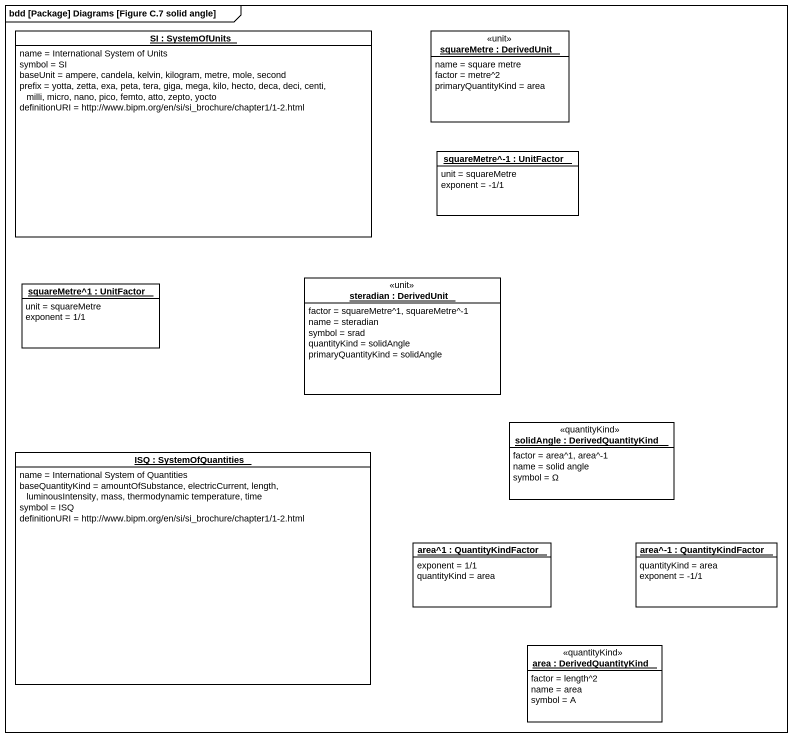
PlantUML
@startuml
mainframe bdd [Package] Diagrams [Figure C.7 solid angle]
hide circle
hide empty members
object "SI : SystemOfUnits" as SI #FFFFFF {
  name = International System of Units
  symbol = SI
  baseUnit = ampere, candela, kelvin, kilogram, metre, mole, second
  prefix = yotta, zetta, exa, peta, tera, giga, mega, kilo, hecto, deca, deci, centi, milli, micro, nano, pico, femto, atto, zepto, yocto
  definitionURI = http://www.bipm.org/en/si/si_brochure/chapter1/1-2.html
}
object "squareMetre : DerivedUnit" as squareMetre <<unit>> #FFFFFF {
  name = square metre
  factor = metre^2
  primaryQuantityKind = area
}
object "squareMetre^-1 : UnitFactor" as squareMetre_1 #FFFFFF {
  unit = squareMetre
  exponent = -1/1
}
object "squareMetre^1 : UnitFactor" as squareMetre_1_2 #FFFFFF {
  unit = squareMetre
  exponent = 1/1
}
object "steradian : DerivedUnit" as steradian <<unit>> #FFFFFF {
  factor = squareMetre^1, squareMetre^-1
  name = steradian
  symbol = srad
  quantityKind = solidAngle
  primaryQuantityKind = solidAngle
}
object "solidAngle : DerivedQuantityKind" as solidAngle <<quantityKind>> #FFFFFF {
  factor = area^1, area^-1
  name = solid angle
  symbol = Ω
}
object "ISQ : SystemOfQuantities" as ISQ #FFFFFF {
  name = International System of Quantities
  baseQuantityKind = amountOfSubstance, electricCurrent, length, luminousIntensity, mass, thermodynamic temperature, time
  symbol = ISQ
  definitionURI = http://www.bipm.org/en/si/si_brochure/chapter1/1-2.html
}
object "area^1 : QuantityKindFactor" as area_1 #FFFFFF {
  exponent = 1/1
  quantityKind = area
}
object "area^-1 : QuantityKindFactor" as area_1_2 #FFFFFF {
  quantityKind = area
  exponent = -1/1
}
object "area : DerivedQuantityKind" as area <<quantityKind>> #FFFFFF {
  factor = length^2
  name = area
  symbol = A
}
@enduml
